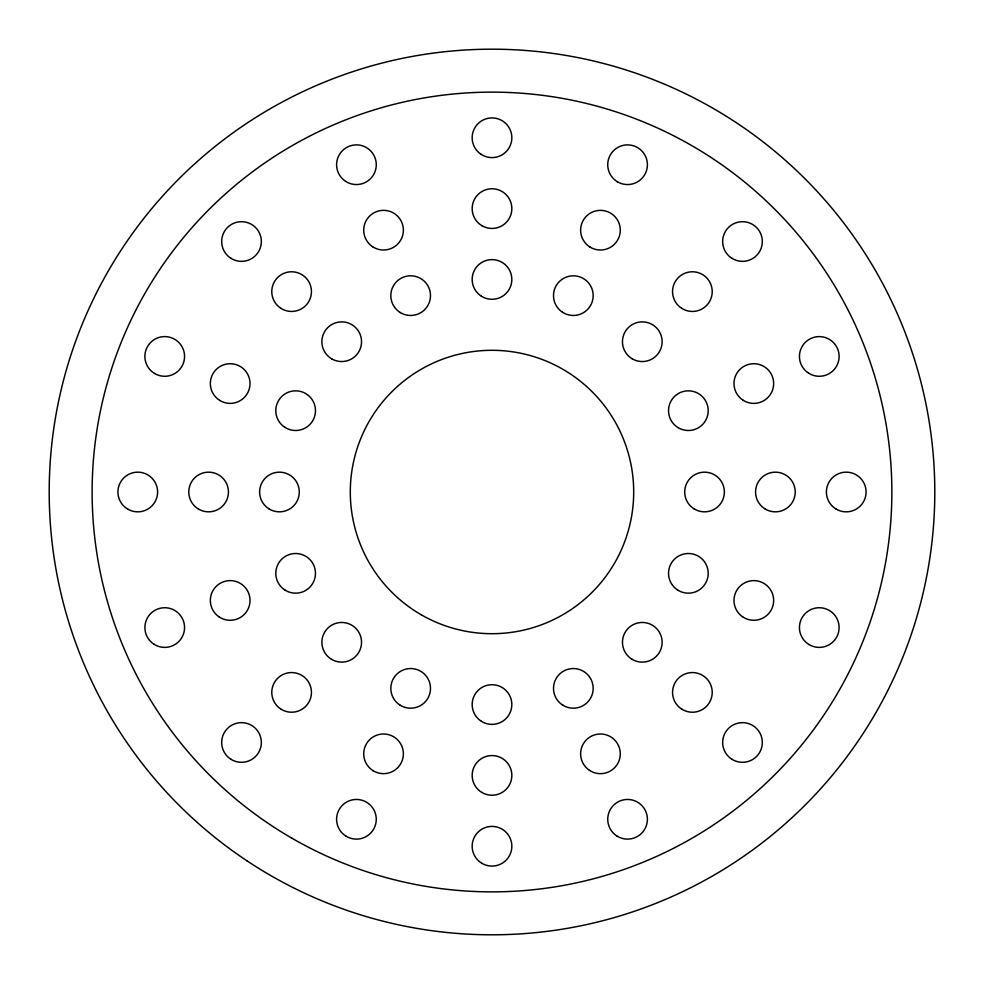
<?xml version="1.0" encoding="UTF-8"?>
<svg xmlns="http://www.w3.org/2000/svg" width="984" height="984" viewBox="0 0 984 984"><rect width="100%" height="100%" fill="white"/><g stroke="black" fill="none" stroke-linecap="round" stroke-linejoin="round"><path stroke-width="1.48" d="M421.152 614.717A141.696 141.696 0 0 0 633.696 492A141.696 141.696 0 0 0 421.152 369.283A141.696 141.696 0 0 0 421.152 614.717M246.959 860.816A442.8 442.8 0 0 0 933.927 519.798A442.8 442.8 0 0 0 295.114 95.374A442.8 442.8 0 0 0 246.959 860.816M693.917 508.753A19.84 19.84 0 0 0 724.359 492.824A19.84 19.84 0 0 0 695.344 474.423A19.84 19.84 0 0 0 693.917 508.753M765.232 509.036A19.84 19.84 0 0 0 795.232 492.283A19.84 19.84 0 0 0 765.724 474.682A19.84 19.84 0 0 0 765.232 509.036M836.326 509.183A19.84 19.84 0 0 0 866.08 492A19.84 19.84 0 0 0 836.326 474.817A19.84 19.84 0 0 0 836.326 509.183M677.484 589.92A19.84 19.84 0 0 0 708.173 574.471A19.84 19.84 0 0 0 679.452 555.616A19.84 19.84 0 0 0 677.484 589.92M743.387 617.325A19.84 19.84 0 0 0 773.645 601.039A19.84 19.84 0 0 0 744.421 582.983A19.84 19.84 0 0 0 743.387 617.325M809.082 644.581A19.84 19.84 0 0 0 839.106 627.878A19.84 19.84 0 0 0 809.623 610.228A19.84 19.84 0 0 0 809.082 644.581M732.034 759.341A19.84 19.84 0 0 0 762.317 743.104A19.84 19.84 0 0 0 733.117 724.999A19.84 19.84 0 0 0 732.034 759.341M681.691 709.095A19.84 19.84 0 0 0 712.207 693.289A19.84 19.84 0 0 0 683.265 674.778A19.84 19.84 0 0 0 681.691 709.095M632.195 659.366A19.84 19.84 0 0 0 662.134 642.49A19.84 19.84 0 0 0 632.552 625.012A19.84 19.84 0 0 0 632.195 659.366M562.983 705.282A19.84 19.84 0 0 0 593.168 688.874A19.84 19.84 0 0 0 563.869 670.94A19.84 19.84 0 0 0 562.983 705.282M589.49 770.361A19.84 19.84 0 0 0 620.252 755.036A19.84 19.84 0 0 0 591.605 736.069A19.84 19.84 0 0 0 589.49 770.361M616.845 835.969A19.84 19.84 0 0 0 647.374 820.213A19.84 19.84 0 0 0 618.469 801.653A19.84 19.84 0 0 0 616.845 835.969M481.84 792.428A19.84 19.84 0 0 0 511.84 775.675A19.84 19.84 0 0 0 482.332 758.074A19.84 19.84 0 0 0 481.84 792.428M481.373 721.297A19.84 19.84 0 0 0 511.815 705.368A19.84 19.84 0 0 0 482.8 686.967A19.84 19.84 0 0 0 481.373 721.297M399.775 704.95A19.84 19.84 0 0 0 430.463 689.501A19.84 19.84 0 0 0 401.743 670.645A19.84 19.84 0 0 0 399.775 704.95M373.121 770.693A19.84 19.84 0 0 0 403.378 754.421A19.84 19.84 0 0 0 374.154 736.352A19.84 19.84 0 0 0 373.121 770.693M331.62 659.366A19.84 19.84 0 0 0 361.546 642.49A19.84 19.84 0 0 0 331.965 625.012A19.84 19.84 0 0 0 331.62 659.366M285.274 590.252A19.84 19.84 0 0 0 315.47 573.844A19.84 19.84 0 0 0 286.159 555.911A19.84 19.84 0 0 0 285.274 590.252M268.829 508.753A19.84 19.84 0 0 0 299.271 492.824A19.84 19.84 0 0 0 270.256 474.423A19.84 19.84 0 0 0 268.829 508.753M284.745 427.253A19.84 19.84 0 0 0 315.446 411.804A19.84 19.84 0 0 0 286.713 392.948A19.84 19.84 0 0 0 284.745 427.253M331.62 358.791A19.84 19.84 0 0 0 361.546 341.915A19.84 19.84 0 0 0 331.965 324.425A19.84 19.84 0 0 0 331.62 358.791M400.303 312.555A19.84 19.84 0 0 0 430.488 296.147A19.84 19.84 0 0 0 401.189 278.201A19.84 19.84 0 0 0 400.303 312.555M481.373 296.209A19.84 19.84 0 0 0 511.815 280.28A19.84 19.84 0 0 0 482.8 261.879A19.84 19.84 0 0 0 481.373 296.209M562.454 312.223A19.84 19.84 0 0 0 593.143 296.774A19.84 19.84 0 0 0 564.422 277.918A19.84 19.84 0 0 0 562.454 312.223M632.195 358.791A19.84 19.84 0 0 0 662.134 341.915A19.84 19.84 0 0 0 632.552 324.425A19.84 19.84 0 0 0 632.195 358.791M678.001 427.585A19.84 19.84 0 0 0 708.197 411.177A19.84 19.84 0 0 0 678.899 393.231A19.84 19.84 0 0 0 678.001 427.585M742.871 400.094A19.84 19.84 0 0 0 773.621 384.769A19.84 19.84 0 0 0 744.974 365.79A19.84 19.84 0 0 0 742.871 400.094M808.553 373.133A19.84 19.84 0 0 0 839.094 357.377A19.84 19.84 0 0 0 810.176 338.816A19.84 19.84 0 0 0 808.553 373.133M732.034 258.374A19.84 19.84 0 0 0 762.317 242.138A19.84 19.84 0 0 0 733.117 224.032A19.84 19.84 0 0 0 732.034 258.374M681.691 308.324A19.84 19.84 0 0 0 712.207 292.519A19.84 19.84 0 0 0 683.265 273.995A19.84 19.84 0 0 0 681.691 308.324M590.019 247.058A19.84 19.84 0 0 0 620.277 230.773A19.84 19.84 0 0 0 591.052 212.716A19.84 19.84 0 0 0 590.019 247.058M617.374 181.745A19.84 19.84 0 0 0 647.398 165.041A19.84 19.84 0 0 0 617.915 147.391A19.84 19.84 0 0 0 617.374 181.745M481.84 225.643A19.84 19.84 0 0 0 511.84 208.891A19.84 19.84 0 0 0 482.332 191.29A19.84 19.84 0 0 0 481.84 225.643M481.016 154.279A19.84 19.84 0 0 0 511.803 139.002A19.84 19.84 0 0 0 483.181 119.986A19.84 19.84 0 0 0 481.016 154.279M372.592 246.713A19.84 19.84 0 0 0 403.354 231.4A19.84 19.84 0 0 0 374.707 212.421A19.84 19.84 0 0 0 372.592 246.713M345.716 181.413A19.84 19.84 0 0 0 376.257 165.656A19.84 19.84 0 0 0 347.34 147.096A19.84 19.84 0 0 0 345.716 181.413M280.92 308.324A19.84 19.84 0 0 0 311.424 292.519A19.84 19.84 0 0 0 282.482 273.995A19.84 19.84 0 0 0 280.92 308.324M231.055 258.374A19.84 19.84 0 0 0 261.338 242.138A19.84 19.84 0 0 0 232.138 224.032A19.84 19.84 0 0 0 231.055 258.374M219.752 400.427A19.84 19.84 0 0 0 250.01 384.141A19.84 19.84 0 0 0 220.785 366.085A19.84 19.84 0 0 0 219.752 400.427M154.537 373.465A19.84 19.84 0 0 0 184.562 356.749A19.84 19.84 0 0 0 155.078 339.099A19.84 19.84 0 0 0 154.537 373.465M127.846 509.183A19.84 19.84 0 0 0 157.6 492A19.84 19.84 0 0 0 127.846 474.817A19.84 19.84 0 0 0 127.846 509.183M198.448 509.036A19.84 19.84 0 0 0 228.448 492.283A19.84 19.84 0 0 0 198.94 474.682A19.84 19.84 0 0 0 198.448 509.036M219.223 616.993A19.84 19.84 0 0 0 249.985 601.667A19.84 19.84 0 0 0 221.338 582.688A19.84 19.84 0 0 0 219.223 616.993M154.008 644.249A19.84 19.84 0 0 0 184.537 628.493A19.84 19.84 0 0 0 155.632 609.932A19.84 19.84 0 0 0 154.008 644.249M280.92 709.095A19.84 19.84 0 0 0 311.424 693.289A19.84 19.84 0 0 0 282.482 674.778A19.84 19.84 0 0 0 280.92 709.095M231.055 759.341A19.84 19.84 0 0 0 261.338 743.104A19.84 19.84 0 0 0 232.138 724.999A19.84 19.84 0 0 0 231.055 759.341M346.245 836.302A19.84 19.84 0 0 0 376.269 819.586A19.84 19.84 0 0 0 346.786 801.948A19.84 19.84 0 0 0 346.245 836.302M482.086 863.423A19.84 19.84 0 0 0 511.84 846.24A19.84 19.84 0 0 0 482.086 829.057A19.84 19.84 0 0 0 482.086 863.423M292.063 838.294A399.861 399.861 0 0 0 891.861 492A399.861 399.861 0 0 0 292.063 145.706A399.861 399.861 0 0 0 292.063 838.294"/></g></svg>
